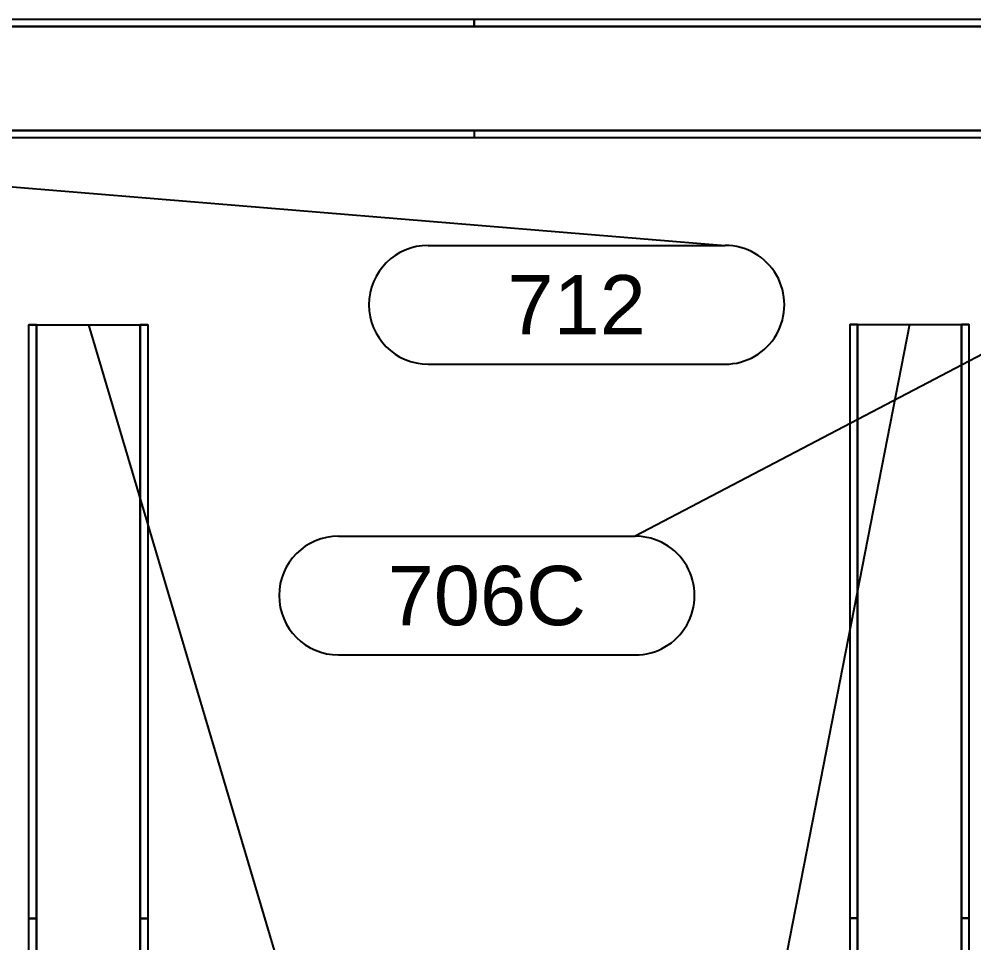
# Model space of a CAD drawing. Header units: inches. Extents: x -21257 to 11444, y 0 to 8704.
# Drawn here: x 2927 to 3120, y 1246.9 to 1433.5 of the extents above; entities that cross this region are included whole.
import ezdxf
from ezdxf.enums import TextEntityAlignment as Align

# ---------------------------------------------------------------- set-up
doc = ezdxf.new("R2010")
doc.units = ezdxf.units.IN
doc.header["$MEASUREMENT"] = 0
doc.layers.add('700-CONV-LAYOUT', color=30, linetype='Continuous')
doc.layers.add('700-CONV-NUMBERS', color=30, linetype='Continuous')
doc.styles.get("Standard").update_dxf_attribs({"font": 'helvl.shx'})

# ---------------------------------------------------------------- blocks, each defined once
blk = doc.blocks.new('DCBLOCK')
at = {"linetype": 'Continuous'}
for p, q in [((-0.625, 0), (0, 0)), ((-0.625, -0.25), (0, -0.25))]:
    blk.add_line(p, q, dxfattribs=at)
for centre, start, end in [((-0.625, -0.125), 90, 269.9999), ((0, -0.125), 269.9999, 90)]:
    blk.add_arc(centre, 0.125, start, end)
blk.add_attdef('FORTNAITEM', text='', height=0.125).set_placement((-0.3125, -0.125), align=Align.MIDDLE_CENTER)
at = {"flags": 1}
blk.add_attdef('SERIALNUM', (-0.625, -0.3437), '', height=0.125, dxfattribs=at)

msp = doc.modelspace()

# ---------------------------------------------------------------- linework, layer by layer
at = {"layer": '700-CONV-LAYOUT', "linetype": 'Continuous'}
for p, q in [((3019, 1432.05, 291.5), (3019, 1433.55, 291.5)), ((3019, 1433.55, 298), (3019, 1432.05, 298)), ((3019, 1432.05, 298), (3019, 1432.05, 291.5)), ((3019, 1411.05, 291.5), (3019, 1409.55, 291.5)), ((3019, 1411.05, 298), (3019, 1411.05, 291.5)), ((3019, 1411.05, 298), (3019, 1409.55, 298))]:
    msp.add_line(p, q, dxfattribs=at)
at = {"layer": '700-CONV-LAYOUT'}
for points in [[(2659, 1433.55, 291.5), (3367, 1433.55, 291.5), (3367, 1432.05, 291.5), (2659, 1432.05, 291.5)], [(2659, 1433.55, 298), (3367, 1433.55, 298), (3367, 1432.05, 298), (2659, 1432.05, 298)], [(2659, 1432.05, 298), (3367, 1432.05, 298), (3367, 1411.05, 298), (2659, 1411.05, 298)], [(2659, 1432.05, 298), (3367, 1432.05, 298), (3367, 1432.05, 291.5), (2659, 1432.05, 291.5)], [(2659, 1411.05, 298), (3367, 1411.05, 298), (3367, 1411.05, 291.5), (2659, 1411.05, 291.5)], [(2659, 1411.05, 291.5), (3367, 1411.05, 291.5), (3367, 1409.55, 291.5), (2659, 1409.55, 291.5)], [(2659, 1411.05, 298), (3367, 1411.05, 298), (3367, 1409.55, 298), (2659, 1409.55, 298)], [(2930.5, 1371.75, 298), (2930.5, 1371.75, 294.5), (2929, 1371.75, 294.5), (2929, 1371.75, 298)], [(2930.5, 1371.75, 294.5), (2930.5, 771.75, 294.5), (2929, 771.75, 294.5), (2929, 1371.75, 294.5)], [(2930.5, 1371.75, 298), (2930.5, 771.75, 298), (2929, 771.75, 298), (2929, 1371.75, 298)], [(2930.5, 1371.75, 298), (2930.5, 1371.75, 294.5), (2929, 1371.75, 294.5), (2929, 1371.75, 298)], [(2951.5, 1371.75, 298), (2951.5, 771.75, 298), (2930.5, 771.75, 298), (2930.5, 1371.75, 298)], [(2930.5, 1371.75, 298), (2930.5, 771.75, 298), (2930.5, 771.75, 294.5), (2930.5, 1371.75, 294.5)], [(2953, 1371.75, 298), (2953, 1371.75, 294.5), (2951.5, 1371.75, 294.5), (2951.5, 1371.75, 298)], [(2951.5, 1371.75, 298), (2951.5, 771.75, 298), (2951.5, 771.75, 294.5), (2951.5, 1371.75, 294.5)], [(2953, 1371.75, 294.5), (2953, 771.75, 294.5), (2951.5, 771.75, 294.5), (2951.5, 1371.75, 294.5)], [(2953, 1371.75, 298), (2953, 771.75, 298), (2951.5, 771.75, 298), (2951.5, 1371.75, 298)], [(3096.5, 1371.85, 298), (3096.5, 1371.85, 294.5), (3095, 1371.85, 294.5), (3095, 1371.85, 298)], [(3096.5, 1371.85, 294.5), (3096.5, 771.85, 294.5), (3095, 771.85, 294.5), (3095, 1371.85, 294.5)], [(3096.5, 1371.85, 298), (3096.5, 771.85, 298), (3095, 771.85, 298), (3095, 1371.85, 298)], [(3117.5, 1371.85, 298), (3117.5, 771.85, 298), (3096.5, 771.85, 298), (3096.5, 1371.85, 298)], [(3096.5, 1371.85, 298), (3096.5, 771.85, 298), (3096.5, 771.85, 294.5), (3096.5, 1371.85, 294.5)], [(3119, 1371.85, 298), (3119, 1371.85, 294.5), (3117.5, 1371.85, 294.5), (3117.5, 1371.85, 298)], [(3117.5, 1371.85, 298), (3117.5, 771.85, 298), (3117.5, 771.85, 294.5), (3117.5, 1371.85, 294.5)], [(3119, 1371.85, 294.5), (3119, 771.85, 294.5), (3117.5, 771.85, 294.5), (3117.5, 1371.85, 294.5)], [(3119, 1371.85, 298), (3119, 771.85, 298), (3117.5, 771.85, 298), (3117.5, 1371.85, 298)], [(2930.5, 1251.75, 298), (2930.5, 1251.75, 294.5), (2929, 1251.75, 294.5), (2929, 1251.75, 298)], [(2953, 1251.75, 298), (2953, 1251.75, 294.5), (2951.5, 1251.75, 294.5), (2951.5, 1251.75, 298)], [(3096.5, 1251.85, 298), (3096.5, 1251.85, 294.5), (3095, 1251.85, 294.5), (3095, 1251.85, 298)], [(3119, 1251.85, 298), (3119, 1251.85, 294.5), (3117.5, 1251.85, 294.5), (3117.5, 1251.85, 298)]]:
    msp.add_3dface(points, dxfattribs=at)
at = {"layer": '700-CONV-NUMBERS', "linetype": 'Continuous'}
for p, q in [((2659, 1421.55, 298), (3069.7, 1387.81, 360)), ((2941, 1371.75, 298), (3049.48, 1006.65, 360)), ((3133, 1371.75, 298), (3051.55, 1329.05, 360)), ((3107, 1371.85, 298), (3069.2, 1178.35, 360))]:
    msp.add_line(p, q, dxfattribs=at)

# ---------------------------------------------------------------- block references
at = {"layer": '700-CONV-NUMBERS', "xscale": 96, "yscale": 96, "zscale": 96}
for p, values in [((3069.7, 1387.81, 360), {'FORTNAITEM': '712'}), ((3051.55, 1329.05, 360), {'FORTNAITEM': '706C'})]:
    msp.add_blockref('DCBLOCK', p, dxfattribs=at).add_auto_attribs(values)

doc.saveas('drawing.dxf')
